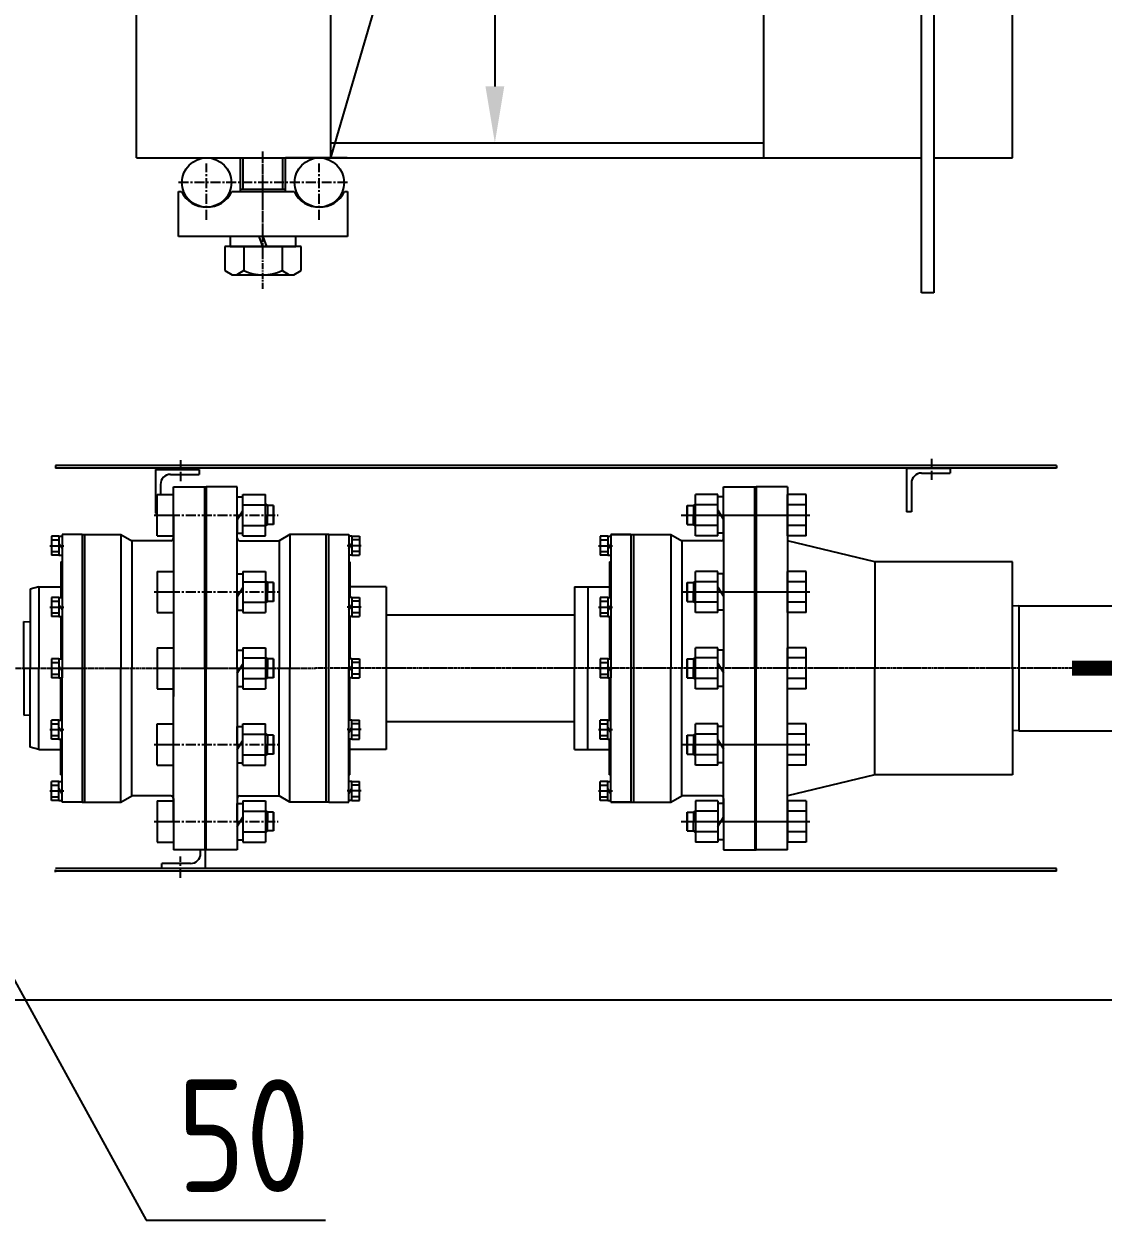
# Model space of a CAD drawing. Header units: millimetres. Extents: x -25976 to -4798, y -663 to 15440.
# Drawn here: x -16940 to -16078, y 10875 to 11831 of the extents above; entities that cross this region are included whole.
import ezdxf
from ezdxf.enums import TextEntityAlignment as Align

# ---------------------------------------------------------------- set-up
doc = ezdxf.new("R2010")
doc.units = ezdxf.units.MM
doc.header["$LTSCALE"] = 0.25
doc.linetypes.add('CENTER', pattern=[50.8, 31.75, -6.35, 6.35, -6.35])
for name, color, linetype in [('Bord', 1, 'Continuous'), ('Cen', 5, 'CENTER'), ('Cont', 6, 'Continuous'), ('Dim', 7, 'Continuous'), ('Red', 1, 'Continuous'), ('Text', 3, 'Continuous'), ('Textb', 6, 'Continuous')]:
    doc.layers.add(name, color=color, linetype=linetype)
doc.styles.add('Style1', font='romans.shx', dxfattribs={"width": 0.8})
doc.dimstyles.new('LIN15', dxfattribs={"dimscale": 15, "dimtxt": 3, "dimasz": 3, "dimexe": 1.5, "dimexo": 0, "dimgap": 1.5, "dimtad": 1, "dimdec": 0, "dimzin": 13, "dimdsep": 46, "dimtxsty": 'Style1', "dimcen": 0, "dimclrt": 3, "dimadec": 0, "dimazin": 0, "dimtfac": 1, "dimtdec": 0, "dimtmove": 0, "dimatfit": 3, "dimfxl": 1, "dimtolj": 1, "dimtzin": 13, "dimarcsym": 0})
doc.dimstyles.new('Poz15', dxfattribs={"dimscale": 15, "dimtxt": 6, "dimasz": 2.5, "dimexe": 1.25, "dimexo": 0, "dimgap": 1.5, "dimtad": 2, "dimtoh": 1, "dimtxsty": 'Style1', "dimblk": 'DOTSMALL', "dimcen": 2.5, "dimclrt": 6, "dimadec": 0, "dimazin": 0, "dimtfac": 1, "dimtmove": 0, "dimatfit": 3, "dimldrblk": 'DOTSMALL', "dimfxl": 1, "dimarcsym": 0})

# ---------------------------------------------------------------- blocks, each defined once
blk = doc.blocks.new('RAZREZ05')
at = {"layer": 'Text'}
blk.add_lwpolyline([(0, 0, 0, 1.76, 0), (0, -5, 1.76, 1.76, 0)], format="xyseb", dxfattribs=at)
at = {"layer": 'Text', "const_width": 0.8}
blk.add_lwpolyline([(-1.997, 0), (6.003, 0)], dxfattribs=at)
at = {"layer": 'Text'}
blk.add_lwpolyline([(0, -12), (0, -5)], dxfattribs=at)
at = {"layer": 'Textb', "style": 'Style1', "width": 0.8}
blk.add_attdef('А', text='', height=6, dxfattribs=at).set_placement((-1.7, -11.499, 39), align=Align.RIGHT)
blk = doc.blocks.new('_DotSmall')
at = {"color": 0, "linetype": 'ByBlock', "const_width": 0.5}
blk.add_lwpolyline([(-0.0625, 0, 1), (0.0625, 0, 1)], format="xyb", close=True, dxfattribs=at)
blk = doc.blocks.new('*D223')
at = {"layer": 'Dim', "color": 0, "lineweight": -2, "transparency": 16777216}
for p, q in [((-16695.27, 12896.26), (-16541.49, 12896.26)), ((-16563.99, 12851.26), (-16563.99, 11781.27)), ((-16695.28, 11736.27), (-16541.49, 11736.27))]:
    blk.add_line(p, q, dxfattribs=at)
at = {"layer": 'Dim', "color": 0, "transparency": 16777216}
for points in [[(-16571.49, 12851.26), (-16556.49, 12851.26), (-16563.99, 12896.26)], [(-16571.49, 11781.27), (-16556.49, 11781.27), (-16563.99, 11736.27)]]:
    blk.add_solid(points, dxfattribs=at)
at = {"layer": 'Dim', "color": 3, "transparency": 16777216, "insert": (-16608.99, 12316.27), "char_height": 45, "attachment_point": 5, "rotation": 90, "style": 'Style1'}
blk.add_mtext('\\A1;%%C1160h8', dxfattribs=at)

msp = doc.modelspace()

# ---------------------------------------------------------------- linework, layer by layer
at = {"color": 1, "ltscale": 0.62}
for p, q in [((-16765.10647, 11699.26609), (-16765.10647, 11724.26685)), ((-16733.43647, 11699.26609), (-16733.43647, 11724.26678))]:
    msp.add_line(p, q, dxfattribs=at)
at = {"color": 5, "linetype": 'CENTER', "ltscale": 0.62}
msp.add_line((-16749.27147, 11619.51609), (-16749.27147, 11724.26681), dxfattribs=at)
at = {"layer": 'Bord'}
for p, q in [((-16349.27147, 12908.26264), (-16695.2812, 11724.2675)), ((-16695.28112, 11736.2675), (-16349.3141, 11736.26855)), ((-16745.77187, 11446.26959), (-16747.27187, 11446.26959)), ((-16405.27152, 11446.26959), (-16403.77152, 11446.26959)), ((-16745.77187, 11431.26959), (-16747.27187, 11431.26959)), ((-16405.27152, 11431.26959), (-16403.77152, 11431.26959)), ((-16745.77187, 11384.76959), (-16747.27187, 11384.76959)), ((-16405.27152, 11384.76959), (-16403.77152, 11384.76959)), ((-16745.77187, 11369.76959), (-16747.27187, 11369.76959)), ((-16405.27152, 11369.76959), (-16403.77152, 11369.76959)), ((-16745.77187, 11323.76959), (-16747.27187, 11323.76959)), ((-16405.27152, 11323.76959), (-16403.77152, 11323.76959)), ((-16745.77187, 11308.76959), (-16747.27187, 11308.76959)), ((-16405.27152, 11308.76959), (-16403.77152, 11308.76959)), ((-16745.77187, 11262.76959), (-16747.27187, 11262.76959)), ((-16405.27152, 11262.76959), (-16403.77152, 11262.76959)), ((-16745.77187, 11247.76959), (-16747.27187, 11247.76959)), ((-16405.27152, 11247.76959), (-16403.77152, 11247.76959)), ((-16745.77187, 11201.26959), (-16747.27187, 11201.26959)), ((-16405.27152, 11201.26959), (-16403.77152, 11201.26959)), ((-16745.77187, 11186.26959), (-16747.27187, 11186.26959)), ((-16405.27152, 11186.26959), (-16403.77152, 11186.26959))]:
    msp.add_line(p, q, dxfattribs=at)
for centre in [(-16794.27147, 11704.51609), (-16704.27147, 11704.51609)]:
    msp.add_circle(centre, 19.75, dxfattribs=at)
at = {"layer": 'Cen'}
for p, q in [((-16749.27147, 11647.87747), (-16749.27147, 11729.27621)), ((-16794.27147, 11674.72668), (-16794.27147, 11719.69064)), ((-16704.27147, 11674.72668), (-16704.27147, 11719.69064)), ((-16681.71389, 11704.51609), (-16817.59828, 11704.51609)), ((-16815.15037, 11482.7501), (-16815.15037, 11465.79685)), ((-16215.15016, 11483.7501), (-16215.15016, 11466.79685)), ((-16836.29694, 11438.76959), (-16737.25559, 11438.76959)), ((-16919.59987, 11414.26959), (-16907.58435, 11414.26959)), ((-16670.94387, 11414.26959), (-16682.9594, 11414.26959)), ((-16481.09952, 11414.26959), (-16469.084, 11414.26959)), ((-16836.29694, 11377.26959), (-16737.25559, 11377.26959)), ((-16919.59987, 11365.26959), (-16907.58435, 11365.26959)), ((-16670.94387, 11365.26959), (-16682.9594, 11365.26959)), ((-16481.09952, 11365.26959), (-16469.084, 11365.26959)), ((-16919.59987, 11316.26959), (-16907.58435, 11316.26959)), ((-16836.29694, 11316.26959), (-16737.25559, 11316.26959)), ((-16670.94387, 11316.26959), (-16682.9594, 11316.26959)), ((-16481.09952, 11316.26959), (-16469.084, 11316.26959)), ((-16919.59987, 11267.26959), (-16907.58435, 11267.26959)), ((-16670.94387, 11267.26959), (-16682.9594, 11267.26959)), ((-16481.09952, 11267.26959), (-16469.084, 11267.26959)), ((-16836.29694, 11255.26959), (-16737.25559, 11255.26959)), ((-16919.59987, 11218.26959), (-16907.58435, 11218.26959)), ((-16670.94387, 11218.26959), (-16682.9594, 11218.26959)), ((-16481.09952, 11218.26959), (-16469.084, 11218.26959)), ((-16836.29694, 11193.76959), (-16737.25559, 11193.76959)), ((-16815.15037, 11148.78909), (-16815.15037, 11165.74234))]:
    msp.add_line(p, q, dxfattribs=at)
at = {"layer": 'Cen', "linetype": 'Continuous'}
for p, q in [((-16415.1818, 11438.76959), (-16312.43329, 11438.76959)), ((-16415.1818, 11377.26959), (-16312.43329, 11377.26959)), ((-16415.1818, 11255.26959), (-16312.43329, 11255.26959)), ((-16415.1818, 11193.76959), (-16312.43329, 11193.76959))]:
    msp.add_line(p, q, dxfattribs=at)
at = {"layer": 'Cen', "ltscale": 0.2}
for p in [(-17259.26676, 11316.26959), (-11697.27629, 11316.26959)]:
    msp.add_line(p, (-16707.17236, 11316.26959), dxfattribs=at)
at = {"layer": 'Cont'}
for p, q in [((-16695.2712, 12908.26238), (-16695.2812, 11724.2675)), ((-16349.27147, 12908.27079), (-16349.31446, 11724.2704)), ((-16850.2712, 11724.26703), (-16850.2762, 12316.26794)), ((-16223.21419, 11616.26591), (-16223.21063, 12316.26794)), ((-16213.21419, 12316.26794), (-16213.21419, 11616.26591)), ((-16150.27147, 11724.26997), (-16150.29296, 12316.26794)), ((-16850.2712, 11724.26703), (-16223.21364, 11724.26568)), ((-16767.27147, 11697.26609), (-16767.27147, 11724.26685)), ((-16731.27147, 11697.26609), (-16731.27147, 11724.26677)), ((-16681.90477, 11724.26564), (-16731.27147, 11724.26605)), ((-16213.21419, 11724.26565), (-16150.27147, 11724.26552)), ((-16816.77147, 11697.26609), (-16814.42711, 11697.26609)), ((-16816.77147, 11661.26609), (-16816.77147, 11697.26609)), ((-16774.11582, 11697.26609), (-16724.42711, 11697.26609)), ((-16767.27147, 11699.26609), (-16731.27147, 11699.26609)), ((-16684.11582, 11697.26609), (-16681.77147, 11697.26609)), ((-16681.77147, 11697.26609), (-16681.77147, 11661.26609)), ((-16681.77147, 11661.26609), (-16816.77147, 11661.26609)), ((-16779.67147, 11653.26609), (-16779.67147, 11634.11886)), ((-16718.87147, 11653.26609), (-16779.67147, 11653.26609)), ((-16775.52147, 11661.26609), (-16775.52147, 11653.26609)), ((-16723.02147, 11661.26609), (-16775.52147, 11661.26609)), ((-16775.52147, 11653.26609), (-16723.02147, 11653.26609)), ((-16764.47147, 11653.26609), (-16764.47147, 11634.11886)), ((-16749.27147, 11653.26609), (-16752.18323, 11661.26609)), ((-16749.27147, 11661.26609), (-16746.3597, 11653.26609)), ((-16734.07147, 11653.26609), (-16734.07147, 11634.11886)), ((-16723.02147, 11653.26609), (-16723.02147, 11661.26609)), ((-16718.87147, 11634.11886), (-16718.87147, 11653.26609)), ((-16779.67147, 11634.11886), (-16773.86429, 11630.76609)), ((-16764.47147, 11634.11886), (-16770.27864, 11630.76609)), ((-16734.07147, 11634.11886), (-16728.26429, 11630.76609)), ((-16724.67864, 11630.76609), (-16718.87147, 11634.11886)), ((-16773.86429, 11630.76609), (-16724.67864, 11630.76609)), ((-16213.21419, 11616.26591), (-16223.21419, 11616.26591)), ((-16915.15016, 11478.26959), (-16915.15016, 11476.26959)), ((-16115.15016, 11478.26959), (-16915.15016, 11478.26959)), ((-16115.15016, 11476.26959), (-16915.15016, 11476.26959)), ((-16835.15037, 11475.26959), (-16835.15037, 11440.26959)), ((-16835.15037, 11475.26959), (-16800.15037, 11475.26959)), ((-16800.15037, 11475.26959), (-16800.15037, 11471.26959)), ((-16235.15016, 11476.26959), (-16235.15016, 11441.26959)), ((-16235.15016, 11476.26959), (-16200.15016, 11476.26959)), ((-16223.15016, 11472.26959), (-16200.15016, 11472.26959)), ((-16200.15016, 11476.26959), (-16200.15016, 11472.26959)), ((-16115.15016, 11478.26959), (-16115.15016, 11476.26959)), ((-16831.15037, 11463.26959), (-16831.15037, 11455.26959)), ((-16823.15037, 11471.26959), (-16800.15037, 11471.26959)), ((-16231.15016, 11464.26959), (-16231.15016, 11441.26959)), ((-16833.77187, 11455.26959), (-16820.77187, 11455.26959)), ((-16833.77187, 11422.26959), (-16833.77187, 11455.26959)), ((-16820.77187, 11461.26959), (-16795.77187, 11461.26959)), ((-16820.77187, 11420.26959), (-16820.77187, 11461.26959)), ((-16820.77187, 11422.26959), (-16820.77187, 11455.26959)), ((-16820.77187, 11438.76959), (-16820.77187, 11453.26959)), ((-16795.77187, 11316.26959), (-16795.77187, 11461.26959)), ((-16769.77187, 11461.26959), (-16794.77187, 11461.26959)), ((-16769.77187, 11316.26959), (-16769.77187, 11461.26959)), ((-16769.77187, 11438.76959), (-16769.77187, 11453.26959)), ((-16769.77187, 11453.26959), (-16765.27187, 11453.26959)), ((-16765.27187, 11455.26959), (-16747.27187, 11455.26959)), ((-16765.27187, 11422.26959), (-16765.27187, 11455.26959)), ((-16747.27187, 11422.26959), (-16747.27187, 11455.26959)), ((-16385.77152, 11455.26959), (-16403.77152, 11455.26959)), ((-16403.77152, 11422.26959), (-16403.77152, 11455.26959)), ((-16385.77152, 11422.26959), (-16385.77152, 11455.26959)), ((-16381.27152, 11453.26959), (-16385.77152, 11453.26959)), ((-16381.27152, 11420.26959), (-16381.27152, 11461.26959)), ((-16381.27152, 11461.26959), (-16356.27152, 11461.26959)), ((-16381.27152, 11438.76959), (-16381.27152, 11453.26959)), ((-16356.27152, 11316.26959), (-16356.27152, 11461.26959)), ((-16330.27152, 11461.26959), (-16355.27152, 11461.26959)), ((-16330.27152, 11461.26959), (-16330.27152, 11316.26959)), ((-16330.27152, 11422.26959), (-16330.27152, 11455.26959)), ((-16315.27152, 11455.26959), (-16330.27152, 11455.26959)), ((-16315.27152, 11422.26959), (-16315.27152, 11455.26959)), ((-16765.27187, 11447.01959), (-16747.27187, 11447.01959)), ((-16747.27187, 11447.76959), (-16745.77187, 11446.26959)), ((-16745.77187, 11446.26959), (-16745.77187, 11438.76959)), ((-16740.77187, 11446.26959), (-16745.77187, 11446.26959)), ((-16740.77187, 11438.76959), (-16740.77187, 11446.26959)), ((-16740.77187, 11446.26959), (-16740.77187, 11438.76959)), ((-16410.27152, 11446.26959), (-16405.27152, 11446.26959)), ((-16410.27152, 11446.26959), (-16410.27152, 11438.76959)), ((-16410.27152, 11438.76959), (-16410.27152, 11446.26959)), ((-16403.77152, 11447.76959), (-16405.27152, 11446.26959)), ((-16405.27152, 11446.26959), (-16405.27152, 11438.76959)), ((-16385.77152, 11447.01959), (-16403.77152, 11447.01959)), ((-16315.27152, 11447.01959), (-16330.27152, 11447.01959)), ((-16835.15037, 11440.26959), (-16833.77187, 11440.26959)), ((-16833.77187, 11438.76959), (-16820.77187, 11438.76959)), ((-16820.77187, 11438.76959), (-16820.77187, 11316.26959)), ((-16769.77187, 11434.97627), (-16765.27187, 11442.21335)), ((-16769.77187, 11438.76959), (-16769.77187, 11424.26959)), ((-16745.77187, 11431.26959), (-16745.77187, 11438.76959)), ((-16740.77187, 11438.76959), (-16740.77187, 11431.26959)), ((-16740.77187, 11431.26959), (-16740.77187, 11438.76959)), ((-16410.27152, 11431.26959), (-16410.27152, 11438.76959)), ((-16410.27152, 11438.76959), (-16410.27152, 11431.26959)), ((-16405.27152, 11431.26959), (-16405.27152, 11438.76959)), ((-16385.77152, 11442.56292), (-16381.27152, 11435.32584)), ((-16381.27152, 11438.76959), (-16381.27152, 11316.26959)), ((-16231.15016, 11441.26959), (-16235.15016, 11441.26959)), ((-16769.77187, 11424.26959), (-16765.27187, 11424.26959)), ((-16765.27187, 11430.51959), (-16747.27187, 11430.51959)), ((-16747.27187, 11429.76959), (-16745.77187, 11431.26959)), ((-16740.77187, 11431.26959), (-16745.77187, 11431.26959)), ((-16410.27152, 11431.26959), (-16405.27152, 11431.26959)), ((-16403.77152, 11429.76959), (-16405.27152, 11431.26959)), ((-16385.77152, 11430.51959), (-16403.77152, 11430.51959)), ((-16381.27152, 11424.26959), (-16385.77152, 11424.26959)), ((-16315.27152, 11430.51959), (-16330.27152, 11430.51959)), ((-16912.27187, 11421.91959), (-16918.27187, 11421.91959)), ((-16918.27187, 11421.91959), (-16918.27187, 11406.61959)), ((-16918.27187, 11418.94459), (-16912.27187, 11418.94459)), ((-16912.27187, 11421.91959), (-16912.27187, 11406.61959)), ((-16912.27187, 11421.91959), (-16912.27187, 11406.61959)), ((-16912.27187, 11421.86959), (-16909.77187, 11421.86959)), ((-16912.27187, 11421.86959), (-16912.27187, 11406.66959)), ((-16909.77187, 11412.00184), (-16912.27187, 11416.09135)), ((-16909.77187, 11423.26959), (-16909.77187, 11401.26959)), ((-16893.77187, 11423.26959), (-16909.77187, 11423.26959)), ((-16909.77187, 11423.26959), (-16909.77187, 11316.26959)), ((-16909.77187, 11421.86959), (-16909.77187, 11406.66959)), ((-16893.77187, 11423.26959), (-16893.77187, 11209.26959)), ((-16892.77187, 11423.26959), (-16862.77187, 11423.26959)), ((-16891.77187, 11423.26959), (-16891.77187, 11209.26959)), ((-16862.77187, 11423.26959), (-16854.11162, 11418.26959)), ((-16862.77187, 11423.26959), (-16862.77187, 11316.26959)), ((-16822.77187, 11418.26959), (-16854.11162, 11418.26959)), ((-16854.11162, 11418.26959), (-16854.11162, 11316.26959)), ((-16833.77187, 11422.26959), (-16820.77187, 11422.26959)), ((-16767.77187, 11418.26959), (-16736.43213, 11418.26959)), ((-16765.27187, 11422.26959), (-16747.27187, 11422.26959)), ((-16727.77187, 11423.26959), (-16736.43213, 11418.26959)), ((-16736.43213, 11418.26959), (-16736.43213, 11316.26959)), ((-16697.77187, 11423.26959), (-16727.77187, 11423.26959)), ((-16727.77187, 11423.26959), (-16727.77187, 11316.26959)), ((-16698.77187, 11209.26959), (-16698.77187, 11423.26959)), ((-16696.77187, 11209.26959), (-16696.77187, 11423.26959)), ((-16696.77187, 11423.26959), (-16680.77187, 11423.26959)), ((-16696.77187, 11423.26959), (-16680.77187, 11423.26959)), ((-16680.77187, 11423.26959), (-16680.77187, 11316.26959)), ((-16680.77187, 11423.26959), (-16680.77187, 11401.26959)), ((-16678.27187, 11421.86959), (-16680.77187, 11421.86959)), ((-16680.77187, 11421.86959), (-16680.77187, 11406.66959)), ((-16680.77187, 11412.00184), (-16678.27187, 11416.09135)), ((-16678.27187, 11421.91959), (-16678.27187, 11406.61959)), ((-16678.27187, 11421.91959), (-16672.27187, 11421.91959)), ((-16678.27187, 11421.91959), (-16678.27187, 11406.61959)), ((-16678.27187, 11421.86959), (-16678.27187, 11406.66959)), ((-16672.27187, 11418.94459), (-16678.27187, 11418.94459)), ((-16672.27187, 11421.91959), (-16672.27187, 11406.61959)), ((-16479.77152, 11421.91959), (-16479.77152, 11406.61959)), ((-16473.77152, 11421.91959), (-16479.77152, 11421.91959)), ((-16479.77152, 11418.94459), (-16473.77152, 11418.94459)), ((-16473.77152, 11421.91959), (-16473.77152, 11406.61959)), ((-16473.77152, 11421.91959), (-16473.77152, 11406.61959)), ((-16473.77152, 11421.86959), (-16473.77152, 11406.66959)), ((-16473.77152, 11421.86959), (-16471.27152, 11421.86959)), ((-16471.27152, 11412.00184), (-16473.77152, 11416.09135)), ((-16471.27152, 11423.26959), (-16471.27152, 11316.26959)), ((-16455.27152, 11423.26959), (-16471.27152, 11423.26959)), ((-16471.27152, 11423.26959), (-16471.27152, 11401.26959)), ((-16471.27152, 11423.26959), (-16423.27152, 11423.26959)), ((-16471.27152, 11423.26959), (-16471.27152, 11316.26959)), ((-16471.27152, 11421.86959), (-16471.27152, 11406.66959)), ((-16455.27152, 11423.26959), (-16455.27152, 11209.26959)), ((-16453.27152, 11423.26959), (-16453.27152, 11209.26959)), ((-16423.27152, 11423.26959), (-16414.61127, 11418.26959)), ((-16423.27152, 11423.26959), (-16423.27152, 11316.26959)), ((-16383.27152, 11418.26959), (-16414.61127, 11418.26959)), ((-16414.61127, 11418.26959), (-16414.61127, 11316.26959)), ((-16385.77152, 11422.26959), (-16403.77152, 11422.26959)), ((-16315.27152, 11422.26959), (-16330.27152, 11422.26959)), ((-16260.27152, 11401.26959), (-16330.27152, 11418.26959)), ((-16918.27187, 11409.59459), (-16912.27187, 11409.59459)), ((-16912.27187, 11406.61959), (-16918.27187, 11406.61959)), ((-16912.27187, 11406.66959), (-16909.77187, 11406.66959)), ((-16678.27187, 11406.66959), (-16680.77187, 11406.66959)), ((-16672.27187, 11409.59459), (-16678.27187, 11409.59459)), ((-16678.27187, 11406.61959), (-16672.27187, 11406.61959)), ((-16479.77152, 11409.59459), (-16473.77152, 11409.59459)), ((-16473.77152, 11406.61959), (-16479.77152, 11406.61959)), ((-16473.77152, 11406.66959), (-16471.27152, 11406.66959)), ((-16910.77187, 11401.26959), (-16910.77187, 11372.86959)), ((-16910.77187, 11401.26959), (-16909.77187, 11401.26959)), ((-16910.77187, 11401.26959), (-16909.77187, 11401.26959)), ((-16820.77187, 11395.76959), (-16820.77187, 11354.76959)), ((-16679.77187, 11401.26959), (-16680.77187, 11401.26959)), ((-16679.77187, 11401.26959), (-16680.77187, 11401.26959)), ((-16679.77187, 11401.26959), (-16679.77187, 11372.86959)), ((-16472.27152, 11401.26959), (-16471.27152, 11401.26959)), ((-16472.27152, 11401.26959), (-16471.27152, 11401.26959)), ((-16472.27152, 11401.26959), (-16472.27152, 11372.86959)), ((-16150.27152, 11401.26959), (-16260.27152, 11401.26959)), ((-16260.27152, 11401.26959), (-16260.27152, 11316.26959)), ((-16150.27152, 11316.26959), (-16150.27152, 11401.26959)), ((-16833.77187, 11393.76959), (-16833.77187, 11360.76959)), ((-16833.77187, 11393.76959), (-16820.77187, 11393.76959)), ((-16820.77187, 11393.76959), (-16820.77187, 11360.76959)), ((-16769.77187, 11391.76959), (-16765.27187, 11391.76959)), ((-16769.77187, 11377.26959), (-16769.77187, 11391.76959)), ((-16765.27187, 11393.76959), (-16765.27187, 11360.76959)), ((-16765.27187, 11393.76959), (-16747.27187, 11393.76959)), ((-16747.27187, 11393.76959), (-16747.27187, 11360.76959)), ((-16747.27187, 11386.26959), (-16745.77187, 11384.76959)), ((-16403.77152, 11386.26959), (-16405.27152, 11384.76959)), ((-16403.77152, 11360.76959), (-16403.77152, 11393.76959)), ((-16385.77152, 11393.76959), (-16403.77152, 11393.76959)), ((-16385.77152, 11360.76959), (-16385.77152, 11393.76959)), ((-16381.27152, 11391.76959), (-16385.77152, 11391.76959)), ((-16381.27152, 11377.26959), (-16381.27152, 11391.76959)), ((-16315.27152, 11393.76959), (-16330.27152, 11393.76959)), ((-16330.27152, 11360.76959), (-16330.27152, 11393.76959)), ((-16315.27152, 11360.76959), (-16315.27152, 11393.76959)), ((-16928.27187, 11381.26959), (-16935.27187, 11379.39395)), ((-16935.27187, 11379.39395), (-16935.27187, 11316.26959)), ((-16928.27187, 11381.26959), (-16928.27187, 11316.26959)), ((-16928.27187, 11381.26959), (-16910.77187, 11381.26959)), ((-16833.77187, 11377.26959), (-16820.77187, 11377.26959)), ((-16820.77187, 11377.26959), (-16820.77187, 11362.76959)), ((-16769.77187, 11373.47627), (-16765.27187, 11380.71335)), ((-16769.77187, 11377.26959), (-16769.77187, 11362.76959)), ((-16765.27187, 11385.51959), (-16747.27187, 11385.51959)), ((-16740.77187, 11384.76959), (-16745.77187, 11384.76959)), ((-16745.77187, 11384.76959), (-16745.77187, 11377.26959)), ((-16745.77187, 11369.76959), (-16745.77187, 11377.26959)), ((-16740.77187, 11384.76959), (-16740.77187, 11377.26959)), ((-16740.77187, 11377.26959), (-16740.77187, 11384.76959)), ((-16740.77187, 11369.76959), (-16740.77187, 11377.26959)), ((-16740.77187, 11377.26959), (-16740.77187, 11369.76959)), ((-16650.77187, 11381.26959), (-16679.77187, 11381.26959)), ((-16650.77187, 11381.26959), (-16650.77187, 11251.26959)), ((-16500.27152, 11381.26959), (-16472.27152, 11381.26959)), ((-16500.27152, 11381.26959), (-16500.27152, 11316.26959)), ((-16489.77152, 11381.26959), (-16472.27152, 11381.26959)), ((-16489.77152, 11381.26959), (-16489.77152, 11316.26959)), ((-16410.27152, 11377.26959), (-16410.27152, 11384.76959)), ((-16410.27152, 11384.76959), (-16410.27152, 11377.26959)), ((-16410.27152, 11384.76959), (-16405.27152, 11384.76959)), ((-16410.27152, 11377.26959), (-16410.27152, 11369.76959)), ((-16410.27152, 11369.76959), (-16410.27152, 11377.26959)), ((-16405.27152, 11384.76959), (-16405.27152, 11377.26959)), ((-16405.27152, 11369.76959), (-16405.27152, 11377.26959)), ((-16385.77152, 11385.51959), (-16403.77152, 11385.51959)), ((-16385.77152, 11381.06292), (-16381.27152, 11373.82584)), ((-16315.27152, 11385.51959), (-16330.27152, 11385.51959)), ((-16918.27187, 11372.91959), (-16918.27187, 11357.61959)), ((-16912.27187, 11372.91959), (-16918.27187, 11372.91959)), ((-16918.27187, 11369.94459), (-16912.27187, 11369.94459)), ((-16912.27187, 11372.91959), (-16912.27187, 11357.61959)), ((-16912.27187, 11372.91959), (-16912.27187, 11357.61959)), ((-16912.27187, 11372.86959), (-16912.27187, 11357.66959)), ((-16912.27187, 11372.86959), (-16909.77187, 11372.86959)), ((-16909.77187, 11363.00184), (-16912.27187, 11367.09135)), ((-16909.77187, 11374.26959), (-16909.77187, 11352.26959)), ((-16909.77187, 11372.86959), (-16909.77187, 11357.66959)), ((-16765.27187, 11369.01959), (-16747.27187, 11369.01959)), ((-16747.27187, 11368.26959), (-16745.77187, 11369.76959)), ((-16740.77187, 11369.76959), (-16745.77187, 11369.76959)), ((-16680.77187, 11374.26959), (-16680.77187, 11352.26959)), ((-16680.77187, 11372.86959), (-16680.77187, 11357.66959)), ((-16678.27187, 11372.86959), (-16680.77187, 11372.86959)), ((-16680.77187, 11363.00184), (-16678.27187, 11367.09135)), ((-16678.27187, 11372.91959), (-16678.27187, 11357.61959)), ((-16678.27187, 11372.91959), (-16672.27187, 11372.91959)), ((-16678.27187, 11372.91959), (-16678.27187, 11357.61959)), ((-16678.27187, 11372.86959), (-16678.27187, 11357.66959)), ((-16672.27187, 11369.94459), (-16678.27187, 11369.94459)), ((-16672.27187, 11372.91959), (-16672.27187, 11357.61959)), ((-16473.77152, 11372.91959), (-16479.77152, 11372.91959)), ((-16479.77152, 11372.91959), (-16479.77152, 11357.61959)), ((-16479.77152, 11369.94459), (-16473.77152, 11369.94459)), ((-16473.77152, 11372.91959), (-16473.77152, 11357.61959)), ((-16473.77152, 11372.91959), (-16473.77152, 11357.61959)), ((-16473.77152, 11372.86959), (-16471.27152, 11372.86959)), ((-16473.77152, 11372.86959), (-16473.77152, 11357.66959)), ((-16471.27152, 11363.00184), (-16473.77152, 11367.09135)), ((-16471.27152, 11374.26959), (-16471.27152, 11352.26959)), ((-16471.27152, 11372.86959), (-16471.27152, 11357.66959)), ((-16410.27152, 11369.76959), (-16405.27152, 11369.76959)), ((-16403.77152, 11368.26959), (-16405.27152, 11369.76959)), ((-16385.77152, 11369.01959), (-16403.77152, 11369.01959)), ((-16315.27152, 11369.01959), (-16330.27152, 11369.01959)), ((-16918.27187, 11360.59459), (-16912.27187, 11360.59459)), ((-16912.27187, 11357.61959), (-16918.27187, 11357.61959)), ((-16912.27187, 11357.66959), (-16909.77187, 11357.66959)), ((-16910.77187, 11357.66959), (-16910.77187, 11323.86959)), ((-16833.77187, 11360.76959), (-16820.77187, 11360.76959)), ((-16769.77187, 11362.76959), (-16765.27187, 11362.76959)), ((-16765.27187, 11360.76959), (-16747.27187, 11360.76959)), ((-16678.27187, 11357.66959), (-16680.77187, 11357.66959)), ((-16679.77187, 11357.66959), (-16679.77187, 11323.86959)), ((-16672.27187, 11360.59459), (-16678.27187, 11360.59459)), ((-16678.27187, 11357.61959), (-16672.27187, 11357.61959)), ((-16650.77187, 11358.76959), (-16650.77187, 11273.76959)), ((-16500.27152, 11358.76959), (-16650.77187, 11358.76959)), ((-16479.77152, 11360.59459), (-16473.77152, 11360.59459)), ((-16473.77152, 11357.61959), (-16479.77152, 11357.61959)), ((-16473.77152, 11357.66959), (-16471.27152, 11357.66959)), ((-16472.27152, 11357.66959), (-16472.27152, 11323.86959)), ((-16385.77152, 11360.76959), (-16403.77152, 11360.76959)), ((-16381.27152, 11362.76959), (-16385.77152, 11362.76959)), ((-16315.27152, 11360.76959), (-16330.27152, 11360.76959)), ((-16145.27152, 11366.26959), (-16150.27152, 11366.01959)), ((-16145.27152, 11366.27087), (-16045.27152, 11366.27087)), ((-16145.27152, 11366.27087), (-16145.27152, 11266.26832)), ((-16145.27152, 11366.27087), (-16145.27152, 11266.26832)), ((-16940.27187, 11353.76959), (-16935.27187, 11353.51959)), ((-16940.27187, 11316.26959), (-16940.27187, 11353.76959)), ((-16910.77187, 11352.26959), (-16909.77187, 11352.26959)), ((-16910.77187, 11352.26959), (-16909.77187, 11352.26959)), ((-16679.77187, 11352.26959), (-16680.77187, 11352.26959)), ((-16679.77187, 11352.26959), (-16680.77187, 11352.26959)), ((-16472.27152, 11352.26959), (-16471.27152, 11352.26959)), ((-16472.27152, 11352.26959), (-16471.27152, 11352.26959)), ((-16833.77187, 11332.76959), (-16820.77187, 11332.76959)), ((-16833.77187, 11332.76959), (-16833.77187, 11299.76959)), ((-16820.77187, 11334.76959), (-16820.77187, 11293.76959)), ((-16820.77187, 11332.76959), (-16820.77187, 11299.76959)), ((-16769.77187, 11316.26959), (-16769.77187, 11330.76959)), ((-16769.77187, 11330.76959), (-16765.27187, 11330.76959)), ((-16765.27187, 11332.76959), (-16747.27187, 11332.76959)), ((-16765.27187, 11332.76959), (-16765.27187, 11299.76959)), ((-16747.27187, 11332.76959), (-16747.27187, 11299.76959)), ((-16385.77152, 11332.76959), (-16403.77152, 11332.76959)), ((-16403.77152, 11299.76959), (-16403.77152, 11332.76959)), ((-16385.77152, 11299.76959), (-16385.77152, 11332.76959)), ((-16381.27152, 11330.76959), (-16385.77152, 11330.76959)), ((-16381.27152, 11316.26959), (-16381.27152, 11330.76959)), ((-16330.27152, 11299.76959), (-16330.27152, 11332.76959)), ((-16315.27152, 11332.76959), (-16330.27152, 11332.76959)), ((-16315.27152, 11299.76959), (-16315.27152, 11332.76959)), ((-16918.27187, 11323.91959), (-16918.27187, 11308.61959)), ((-16912.27187, 11323.91959), (-16918.27187, 11323.91959)), ((-16918.27187, 11320.94459), (-16912.27187, 11320.94459)), ((-16912.27187, 11323.91959), (-16912.27187, 11308.61959)), ((-16912.27187, 11323.91959), (-16912.27187, 11308.61959)), ((-16912.27187, 11323.86959), (-16912.27187, 11308.66959)), ((-16912.27187, 11323.86959), (-16909.77187, 11323.86959)), ((-16909.77187, 11323.86959), (-16909.77187, 11308.66959)), ((-16769.77187, 11312.47627), (-16765.27187, 11319.71335)), ((-16765.27187, 11324.51959), (-16747.27187, 11324.51959)), ((-16747.27187, 11325.26959), (-16745.77187, 11323.76959)), ((-16745.77187, 11323.76959), (-16745.77187, 11316.26959)), ((-16740.77187, 11323.76959), (-16745.77187, 11323.76959)), ((-16740.77187, 11316.26959), (-16740.77187, 11323.76959)), ((-16740.77187, 11323.76959), (-16740.77187, 11316.26959)), ((-16680.77187, 11323.86959), (-16680.77187, 11308.66959)), ((-16678.27187, 11323.86959), (-16680.77187, 11323.86959)), ((-16678.27187, 11323.91959), (-16678.27187, 11308.61959)), ((-16678.27187, 11323.91959), (-16672.27187, 11323.91959)), ((-16678.27187, 11323.91959), (-16678.27187, 11308.61959)), ((-16678.27187, 11323.86959), (-16678.27187, 11308.66959)), ((-16672.27187, 11320.94459), (-16678.27187, 11320.94459)), ((-16672.27187, 11323.91959), (-16672.27187, 11308.61959)), ((-16473.77152, 11323.91959), (-16479.77152, 11323.91959)), ((-16479.77152, 11323.91959), (-16479.77152, 11308.61959)), ((-16479.77152, 11320.94459), (-16473.77152, 11320.94459)), ((-16473.77152, 11323.91959), (-16473.77152, 11308.61959)), ((-16473.77152, 11323.91959), (-16473.77152, 11308.61959)), ((-16473.77152, 11323.86959), (-16471.27152, 11323.86959)), ((-16473.77152, 11323.86959), (-16473.77152, 11308.66959)), ((-16471.27152, 11323.86959), (-16471.27152, 11308.66959)), ((-16410.27152, 11323.76959), (-16405.27152, 11323.76959)), ((-16410.27152, 11323.76959), (-16410.27152, 11316.26959)), ((-16410.27152, 11316.26959), (-16410.27152, 11323.76959)), ((-16403.77152, 11325.26959), (-16405.27152, 11323.76959)), ((-16405.27152, 11323.76959), (-16405.27152, 11316.26959)), ((-16385.77152, 11324.51959), (-16403.77152, 11324.51959)), ((-16385.77152, 11320.06292), (-16381.27152, 11312.82584)), ((-16315.27152, 11324.51959), (-16330.27152, 11324.51959)), ((-16940.27187, 11316.26959), (-16940.27187, 11278.76959)), ((-16935.27187, 11253.14524), (-16935.27187, 11316.26959)), ((-16928.27187, 11251.26959), (-16928.27187, 11316.26959)), ((-16918.27187, 11311.59459), (-16912.27187, 11311.59459)), ((-16909.77187, 11314.00184), (-16912.27187, 11318.09135)), ((-16909.77187, 11209.26959), (-16909.77187, 11316.26959)), ((-16862.77187, 11209.26959), (-16862.77187, 11316.26959)), ((-16854.11162, 11214.26959), (-16854.11162, 11316.26959)), ((-16833.77187, 11316.26959), (-16820.77187, 11316.26959)), ((-16820.77187, 11316.26959), (-16820.77187, 11301.76959)), ((-16820.77187, 11193.76959), (-16820.77187, 11316.26959)), ((-16795.77187, 11316.26959), (-16795.77187, 11171.26959)), ((-16769.77187, 11316.26959), (-16769.77187, 11301.76959)), ((-16769.77187, 11316.26959), (-16769.77187, 11171.26959)), ((-16745.77187, 11308.76959), (-16745.77187, 11316.26959)), ((-16740.77187, 11316.26959), (-16740.77187, 11308.76959)), ((-16740.77187, 11308.76959), (-16740.77187, 11316.26959)), ((-16736.43213, 11214.26959), (-16736.43213, 11316.26959)), ((-16727.77187, 11209.26959), (-16727.77187, 11316.26959)), ((-16680.77187, 11314.00184), (-16678.27187, 11318.09135)), ((-16680.77187, 11209.26959), (-16680.77187, 11316.26959)), ((-16672.27187, 11311.59459), (-16678.27187, 11311.59459)), ((-16500.27152, 11251.26959), (-16500.27152, 11316.26959)), ((-16489.77152, 11251.26959), (-16489.77152, 11316.26959)), ((-16479.77152, 11311.59459), (-16473.77152, 11311.59459)), ((-16471.27152, 11314.00184), (-16473.77152, 11318.09135)), ((-16471.27152, 11209.26959), (-16471.27152, 11316.26959)), ((-16471.27152, 11209.26959), (-16471.27152, 11316.26959)), ((-16423.27152, 11209.26959), (-16423.27152, 11316.26959)), ((-16414.61127, 11214.26959), (-16414.61127, 11316.26959)), ((-16410.27152, 11308.76959), (-16410.27152, 11316.26959)), ((-16410.27152, 11316.26959), (-16410.27152, 11308.76959)), ((-16405.27152, 11308.76959), (-16405.27152, 11316.26959)), ((-16381.27152, 11193.76959), (-16381.27152, 11316.26959)), ((-16356.27152, 11316.26959), (-16356.27152, 11171.26959)), ((-16330.27152, 11171.26959), (-16330.27152, 11316.26959)), ((-16260.27152, 11231.26959), (-16260.27152, 11316.26959)), ((-16150.27152, 11316.26959), (-16150.27152, 11231.26959)), ((-16912.27187, 11308.61959), (-16918.27187, 11308.61959)), ((-16912.27187, 11308.66959), (-16909.77187, 11308.66959)), ((-16910.77187, 11274.86959), (-16910.77187, 11308.66959)), ((-16833.77187, 11299.76959), (-16820.77187, 11299.76959)), ((-16769.77187, 11301.76959), (-16765.27187, 11301.76959)), ((-16765.27187, 11308.01959), (-16747.27187, 11308.01959)), ((-16765.27187, 11299.76959), (-16747.27187, 11299.76959)), ((-16747.27187, 11307.26959), (-16745.77187, 11308.76959)), ((-16740.77187, 11308.76959), (-16745.77187, 11308.76959)), ((-16678.27187, 11308.66959), (-16680.77187, 11308.66959)), ((-16679.77187, 11274.86959), (-16679.77187, 11308.66959)), ((-16678.27187, 11308.61959), (-16672.27187, 11308.61959)), ((-16473.77152, 11308.61959), (-16479.77152, 11308.61959)), ((-16473.77152, 11308.66959), (-16471.27152, 11308.66959)), ((-16472.27152, 11274.86959), (-16472.27152, 11308.66959)), ((-16410.27152, 11308.76959), (-16405.27152, 11308.76959)), ((-16403.77152, 11307.26959), (-16405.27152, 11308.76959)), ((-16385.77152, 11308.01959), (-16403.77152, 11308.01959)), ((-16385.77152, 11299.76959), (-16403.77152, 11299.76959)), ((-16381.27152, 11301.76959), (-16385.77152, 11301.76959)), ((-16315.27152, 11308.01959), (-16330.27152, 11308.01959)), ((-16315.27152, 11299.76959), (-16330.27152, 11299.76959)), ((-16940.27187, 11278.76959), (-16935.27187, 11279.01959)), ((-16912.27187, 11274.91959), (-16918.27187, 11274.91959)), ((-16918.27187, 11259.61959), (-16918.27187, 11274.91959)), ((-16918.27187, 11271.94459), (-16912.27187, 11271.94459)), ((-16912.27187, 11259.61959), (-16912.27187, 11274.91959)), ((-16912.27187, 11259.61959), (-16912.27187, 11274.91959)), ((-16912.27187, 11274.86959), (-16909.77187, 11274.86959)), ((-16912.27187, 11259.66959), (-16912.27187, 11274.86959)), ((-16909.77187, 11259.66959), (-16909.77187, 11274.86959)), ((-16833.77187, 11271.76959), (-16820.77187, 11271.76959)), ((-16833.77187, 11238.76959), (-16833.77187, 11271.76959)), ((-16820.77187, 11236.76959), (-16820.77187, 11277.76959)), ((-16820.77187, 11238.76959), (-16820.77187, 11271.76959)), ((-16765.27187, 11271.76959), (-16747.27187, 11271.76959)), ((-16765.27187, 11238.76959), (-16765.27187, 11271.76959)), ((-16747.27187, 11238.76959), (-16747.27187, 11271.76959)), ((-16678.27187, 11274.86959), (-16680.77187, 11274.86959)), ((-16680.77187, 11259.66959), (-16680.77187, 11274.86959)), ((-16678.27187, 11259.61959), (-16678.27187, 11274.91959)), ((-16678.27187, 11274.91959), (-16672.27187, 11274.91959)), ((-16678.27187, 11259.61959), (-16678.27187, 11274.91959)), ((-16678.27187, 11259.66959), (-16678.27187, 11274.86959)), ((-16672.27187, 11271.94459), (-16678.27187, 11271.94459)), ((-16672.27187, 11259.61959), (-16672.27187, 11274.91959)), ((-16650.77187, 11273.76959), (-16500.27152, 11273.76959)), ((-16479.77152, 11259.61959), (-16479.77152, 11274.91959)), ((-16473.77152, 11274.91959), (-16479.77152, 11274.91959)), ((-16479.77152, 11271.94459), (-16473.77152, 11271.94459)), ((-16473.77152, 11259.61959), (-16473.77152, 11274.91959)), ((-16473.77152, 11259.61959), (-16473.77152, 11274.91959)), ((-16473.77152, 11259.66959), (-16473.77152, 11274.86959)), ((-16473.77152, 11274.86959), (-16471.27152, 11274.86959)), ((-16471.27152, 11259.66959), (-16471.27152, 11274.86959)), ((-16385.77152, 11271.76959), (-16403.77152, 11271.76959)), ((-16403.77152, 11238.76959), (-16403.77152, 11271.76959)), ((-16385.77152, 11238.76959), (-16385.77152, 11271.76959)), ((-16330.27152, 11238.76959), (-16330.27152, 11271.76959)), ((-16315.27152, 11271.76959), (-16330.27152, 11271.76959)), ((-16315.27152, 11238.76959), (-16315.27152, 11271.76959)), ((-16918.27187, 11262.59459), (-16912.27187, 11262.59459)), ((-16909.77187, 11265.00184), (-16912.27187, 11269.09135)), ((-16820.77187, 11255.26959), (-16820.77187, 11269.76959)), ((-16769.77187, 11255.26959), (-16769.77187, 11269.76959)), ((-16769.77187, 11269.76959), (-16765.27187, 11269.76959)), ((-16765.27187, 11263.51959), (-16747.27187, 11263.51959)), ((-16747.27187, 11264.26959), (-16745.77187, 11262.76959)), ((-16745.77187, 11262.76959), (-16745.77187, 11255.26959)), ((-16740.77187, 11262.76959), (-16745.77187, 11262.76959)), ((-16740.77187, 11255.26959), (-16740.77187, 11262.76959)), ((-16740.77187, 11262.76959), (-16740.77187, 11255.26959)), ((-16680.77187, 11265.00184), (-16678.27187, 11269.09135)), ((-16672.27187, 11262.59459), (-16678.27187, 11262.59459)), ((-16479.77152, 11262.59459), (-16473.77152, 11262.59459)), ((-16471.27152, 11265.00184), (-16473.77152, 11269.09135)), ((-16410.27152, 11262.76959), (-16405.27152, 11262.76959)), ((-16410.27152, 11262.76959), (-16410.27152, 11255.26959)), ((-16410.27152, 11255.26959), (-16410.27152, 11262.76959)), ((-16403.77152, 11264.26959), (-16405.27152, 11262.76959)), ((-16405.27152, 11262.76959), (-16405.27152, 11255.26959)), ((-16385.77152, 11263.51959), (-16403.77152, 11263.51959)), ((-16381.27152, 11269.76959), (-16385.77152, 11269.76959)), ((-16381.27152, 11255.26959), (-16381.27152, 11269.76959)), ((-16315.27152, 11263.51959), (-16330.27152, 11263.51959)), ((-16145.27152, 11266.26959), (-16150.27152, 11266.51959)), ((-16145.27152, 11266.26832), (-16045.27152, 11266.26832)), ((-16928.27187, 11251.26959), (-16935.27187, 11253.14524)), ((-16912.27187, 11259.61959), (-16918.27187, 11259.61959)), ((-16912.27187, 11259.66959), (-16909.77187, 11259.66959)), ((-16910.77187, 11231.26959), (-16910.77187, 11259.66959)), ((-16833.77187, 11255.26959), (-16820.77187, 11255.26959)), ((-16769.77187, 11251.47627), (-16765.27187, 11258.71335)), ((-16769.77187, 11255.26959), (-16769.77187, 11240.76959)), ((-16745.77187, 11247.76959), (-16745.77187, 11255.26959)), ((-16740.77187, 11255.26959), (-16740.77187, 11247.76959)), ((-16740.77187, 11247.76959), (-16740.77187, 11255.26959)), ((-16678.27187, 11259.66959), (-16680.77187, 11259.66959)), ((-16679.77187, 11231.26959), (-16679.77187, 11259.66959)), ((-16678.27187, 11259.61959), (-16672.27187, 11259.61959)), ((-16473.77152, 11259.61959), (-16479.77152, 11259.61959)), ((-16473.77152, 11259.66959), (-16471.27152, 11259.66959)), ((-16472.27152, 11231.26959), (-16472.27152, 11259.66959)), ((-16410.27152, 11247.76959), (-16410.27152, 11255.26959)), ((-16410.27152, 11255.26959), (-16410.27152, 11247.76959)), ((-16405.27152, 11247.76959), (-16405.27152, 11255.26959)), ((-16385.77152, 11259.06292), (-16381.27152, 11251.82584)), ((-16928.27187, 11251.26959), (-16910.77187, 11251.26959)), ((-16765.27187, 11247.01959), (-16747.27187, 11247.01959)), ((-16747.27187, 11246.26959), (-16745.77187, 11247.76959)), ((-16740.77187, 11247.76959), (-16745.77187, 11247.76959)), ((-16650.77187, 11251.26959), (-16679.77187, 11251.26959)), ((-16500.27152, 11251.26959), (-16472.27152, 11251.26959)), ((-16489.77152, 11251.26959), (-16472.27152, 11251.26959)), ((-16410.27152, 11247.76959), (-16405.27152, 11247.76959)), ((-16403.77152, 11246.26959), (-16405.27152, 11247.76959)), ((-16385.77152, 11247.01959), (-16403.77152, 11247.01959)), ((-16315.27152, 11247.01959), (-16330.27152, 11247.01959)), ((-16833.77187, 11238.76959), (-16820.77187, 11238.76959)), ((-16769.77187, 11240.76959), (-16765.27187, 11240.76959)), ((-16765.27187, 11238.76959), (-16747.27187, 11238.76959)), ((-16385.77152, 11238.76959), (-16403.77152, 11238.76959)), ((-16381.27152, 11240.76959), (-16385.77152, 11240.76959)), ((-16315.27152, 11238.76959), (-16330.27152, 11238.76959)), ((-16918.27187, 11210.61959), (-16918.27187, 11225.91959)), ((-16912.27187, 11225.91959), (-16918.27187, 11225.91959)), ((-16912.27187, 11210.61959), (-16912.27187, 11225.91959)), ((-16912.27187, 11210.61959), (-16912.27187, 11225.91959)), ((-16912.27187, 11210.66959), (-16912.27187, 11225.86959)), ((-16912.27187, 11225.86959), (-16909.77187, 11225.86959)), ((-16910.77187, 11231.26959), (-16909.77187, 11231.26959)), ((-16909.77187, 11210.66959), (-16909.77187, 11225.86959)), ((-16679.77187, 11231.26959), (-16680.77187, 11231.26959)), ((-16680.77187, 11210.66959), (-16680.77187, 11225.86959)), ((-16678.27187, 11225.86959), (-16680.77187, 11225.86959)), ((-16678.27187, 11210.61959), (-16678.27187, 11225.91959)), ((-16678.27187, 11225.91959), (-16672.27187, 11225.91959)), ((-16678.27187, 11210.61959), (-16678.27187, 11225.91959)), ((-16678.27187, 11210.66959), (-16678.27187, 11225.86959)), ((-16672.27187, 11210.61959), (-16672.27187, 11225.91959)), ((-16473.77152, 11225.91959), (-16479.77152, 11225.91959)), ((-16479.77152, 11210.61959), (-16479.77152, 11225.91959)), ((-16473.77152, 11210.61959), (-16473.77152, 11225.91959)), ((-16473.77152, 11210.61959), (-16473.77152, 11225.91959)), ((-16473.77152, 11225.86959), (-16471.27152, 11225.86959)), ((-16473.77152, 11210.66959), (-16473.77152, 11225.86959)), ((-16472.27152, 11231.26959), (-16471.27152, 11231.26959)), ((-16471.27152, 11210.66959), (-16471.27152, 11225.86959)), ((-16260.27152, 11231.26959), (-16330.27152, 11214.26959)), ((-16150.27152, 11231.26959), (-16260.27152, 11231.26959)), ((-16918.27187, 11222.94459), (-16912.27187, 11222.94459)), ((-16918.27187, 11213.59459), (-16912.27187, 11213.59459)), ((-16909.77187, 11216.00184), (-16912.27187, 11220.09135)), ((-16862.77187, 11209.26959), (-16854.11162, 11214.26959)), ((-16822.77187, 11214.26959), (-16854.11162, 11214.26959)), ((-16767.77187, 11214.26959), (-16736.43213, 11214.26959)), ((-16727.77187, 11209.26959), (-16736.43213, 11214.26959)), ((-16680.77187, 11216.00184), (-16678.27187, 11220.09135)), ((-16672.27187, 11222.94459), (-16678.27187, 11222.94459)), ((-16672.27187, 11213.59459), (-16678.27187, 11213.59459)), ((-16479.77152, 11222.94459), (-16473.77152, 11222.94459)), ((-16479.77152, 11213.59459), (-16473.77152, 11213.59459)), ((-16471.27152, 11216.00184), (-16473.77152, 11220.09135)), ((-16423.27152, 11209.26959), (-16414.61127, 11214.26959)), ((-16383.27152, 11214.26959), (-16414.61127, 11214.26959)), ((-16912.27187, 11210.61959), (-16918.27187, 11210.61959)), ((-16912.27187, 11210.66959), (-16909.77187, 11210.66959)), ((-16893.77187, 11209.26959), (-16909.77187, 11209.26959)), ((-16892.77187, 11209.26959), (-16862.77187, 11209.26959)), ((-16833.77187, 11210.26959), (-16833.77187, 11177.26959)), ((-16833.77187, 11210.26959), (-16820.77187, 11210.26959)), ((-16820.77187, 11212.26959), (-16820.77187, 11171.26959)), ((-16820.77187, 11210.26959), (-16820.77187, 11177.26959)), ((-16769.77187, 11208.26959), (-16765.27187, 11208.26959)), ((-16769.77187, 11193.76959), (-16769.77187, 11208.26959)), ((-16765.27187, 11210.26959), (-16765.27187, 11177.26959)), ((-16765.27187, 11210.26959), (-16747.27187, 11210.26959)), ((-16747.27187, 11210.26959), (-16747.27187, 11177.26959)), ((-16697.77187, 11209.26959), (-16727.77187, 11209.26959)), ((-16696.77187, 11209.26959), (-16680.77187, 11209.26959)), ((-16696.77187, 11209.26959), (-16680.77187, 11209.26959)), ((-16678.27187, 11210.66959), (-16680.77187, 11210.66959)), ((-16678.27187, 11210.61959), (-16672.27187, 11210.61959)), ((-16473.77152, 11210.61959), (-16479.77152, 11210.61959)), ((-16473.77152, 11210.66959), (-16471.27152, 11210.66959)), ((-16455.27152, 11209.26959), (-16471.27152, 11209.26959)), ((-16471.27152, 11209.26959), (-16423.27152, 11209.26959)), ((-16403.77152, 11210.26959), (-16403.77152, 11177.26959)), ((-16385.77152, 11210.26959), (-16403.77152, 11210.26959)), ((-16385.77152, 11210.26959), (-16385.77152, 11177.26959)), ((-16381.27152, 11208.26959), (-16385.77152, 11208.26959)), ((-16381.27152, 11212.26959), (-16381.27152, 11171.26959)), ((-16330.27152, 11210.26959), (-16330.27152, 11177.26959)), ((-16315.27152, 11210.26959), (-16330.27152, 11210.26959)), ((-16315.27152, 11210.26959), (-16315.27152, 11177.26959)), ((-16769.77187, 11189.97627), (-16765.27187, 11197.21335)), ((-16765.27187, 11202.01959), (-16747.27187, 11202.01959)), ((-16747.27187, 11202.76959), (-16745.77187, 11201.26959)), ((-16740.77187, 11201.26959), (-16745.77187, 11201.26959)), ((-16745.77187, 11201.26959), (-16745.77187, 11193.76959)), ((-16740.77187, 11201.26959), (-16740.77187, 11193.76959)), ((-16740.77187, 11193.76959), (-16740.77187, 11201.26959)), ((-16410.27152, 11193.76959), (-16410.27152, 11201.26959)), ((-16410.27152, 11201.26959), (-16410.27152, 11193.76959)), ((-16410.27152, 11201.26959), (-16405.27152, 11201.26959)), ((-16403.77152, 11202.76959), (-16405.27152, 11201.26959)), ((-16405.27152, 11201.26959), (-16405.27152, 11193.76959)), ((-16385.77152, 11202.01959), (-16403.77152, 11202.01959)), ((-16385.77152, 11189.97627), (-16381.27152, 11197.21335)), ((-16315.27152, 11202.01959), (-16330.27152, 11202.01959)), ((-16833.77187, 11193.76959), (-16820.77187, 11193.76959)), ((-16820.77187, 11193.76959), (-16820.77187, 11179.26959)), ((-16769.77187, 11193.76959), (-16769.77187, 11179.26959)), ((-16765.27187, 11185.51959), (-16747.27187, 11185.51959)), ((-16747.27187, 11184.76959), (-16745.77187, 11186.26959)), ((-16745.77187, 11186.26959), (-16745.77187, 11193.76959)), ((-16740.77187, 11186.26959), (-16745.77187, 11186.26959)), ((-16740.77187, 11186.26959), (-16740.77187, 11193.76959)), ((-16740.77187, 11193.76959), (-16740.77187, 11186.26959)), ((-16410.27152, 11193.76959), (-16410.27152, 11186.26959)), ((-16410.27152, 11186.26959), (-16410.27152, 11193.76959)), ((-16410.27152, 11186.26959), (-16405.27152, 11186.26959)), ((-16405.27152, 11186.26959), (-16405.27152, 11193.76959)), ((-16403.77152, 11184.76959), (-16405.27152, 11186.26959)), ((-16385.77152, 11185.51959), (-16403.77152, 11185.51959)), ((-16381.27152, 11193.76959), (-16381.27152, 11179.26959)), ((-16315.27152, 11185.51959), (-16330.27152, 11185.51959)), ((-16833.77187, 11177.26959), (-16820.77187, 11177.26959)), ((-16769.77187, 11179.26959), (-16765.27187, 11179.26959)), ((-16765.27187, 11177.26959), (-16747.27187, 11177.26959)), ((-16385.77152, 11177.26959), (-16403.77152, 11177.26959)), ((-16381.27152, 11179.26959), (-16385.77152, 11179.26959)), ((-16315.27152, 11177.26959), (-16330.27152, 11177.26959)), ((-16769.77187, 11171.26959), (-16820.77187, 11171.26959)), ((-16799.15037, 11168.26959), (-16799.15037, 11171.26959)), ((-16795.15037, 11156.26959), (-16795.15037, 11171.26959)), ((-16381.27152, 11171.26959), (-16356.27152, 11171.26959)), ((-16330.27152, 11171.26959), (-16355.27152, 11171.26959)), ((-16115.15016, 11156.26959), (-16915.15016, 11156.26959)), ((-16830.15037, 11156.26959), (-16830.15037, 11160.26959)), ((-16807.15037, 11160.26959), (-16830.15037, 11160.26959)), ((-16795.15037, 11156.26959), (-16830.15037, 11156.26959)), ((-16115.15016, 11154.26959), (-16115.15016, 11156.26959)), ((-16915.15016, 11153.26959), (-16915.15016, 11155.26959)), ((-16115.15016, 11154.26959), (-16915.15016, 11154.26959))]:
    msp.add_line(p, q, dxfattribs=at)
at = {"layer": 'Cont', "linetype": 'Continuous'}
for p, q in [((-16795.77187, 11461.26959), (-16794.77187, 11461.26959)), ((-16794.77187, 11461.26959), (-16794.77187, 11316.26959)), ((-16356.27152, 11461.26959), (-16355.27152, 11461.26959)), ((-16355.27152, 11461.26959), (-16355.27152, 11316.26959)), ((-16893.77187, 11423.26959), (-16892.77187, 11423.26959)), ((-16696.77187, 11423.26959), (-16697.77187, 11423.26959)), ((-16696.77187, 11423.26959), (-16697.77187, 11423.26959)), ((-16455.27152, 11423.26959), (-16454.27152, 11423.26959)), ((-16356.27152, 11399.76959), (-16355.27152, 11399.76959)), ((-16795.77187, 11354.76959), (-16794.77187, 11354.76959)), ((-16356.27152, 11338.76959), (-16355.27152, 11338.76959)), ((-16794.77187, 11171.26959), (-16794.77187, 11316.26959)), ((-16355.27152, 11171.26959), (-16355.27152, 11316.26959)), ((-16795.77187, 11293.76959), (-16794.77187, 11293.76959)), ((-16795.77187, 11277.76959), (-16794.77187, 11277.76959)), ((-16893.77187, 11209.26959), (-16892.77187, 11209.26959)), ((-16696.77187, 11209.26959), (-16697.77187, 11209.26959)), ((-16696.77187, 11209.26959), (-16697.77187, 11209.26959)), ((-16455.27152, 11209.26959), (-16454.27152, 11209.26959)), ((-16795.77187, 11172.26959), (-16794.77187, 11172.26959)), ((-16356.27152, 11171.26959), (-16355.27152, 11171.26959))]:
    msp.add_line(p, q, dxfattribs=at)
at = {"layer": 'Cont'}
for centre, radius, start, end in [((-16794.27147, 11707.26609), 22.5, 206.38779996, 333.61220004), ((-16704.27147, 11707.26609), 22.5, 206.38779996, 333.61220004), ((-16749.27147, 11666.89755), 36.13145, 245.12208877, 294.87791123), ((-16223.15016, 11464.26959), 8, 90, 180), ((-16823.15037, 11463.26959), 8, 90, 180), ((-16822.77187, 11420.26959), 2, 270, 0), ((-16767.77187, 11420.26959), 2, 180, 270), ((-16383.27152, 11420.26959), 2, 270, 0), ((-16822.77187, 11212.26959), 2, 0, 90), ((-16767.77187, 11212.26959), 2, 90, 180), ((-16383.27152, 11212.26959), 2, 0, 90), ((-16807.15037, 11168.26959), 8, 270, 0)]:
    msp.add_arc(centre, radius, start, end, dxfattribs=at)
at = {"layer": 'Red'}
msp.add_line((-17328.27152, 11051.26959), (-11628.27152, 11051.26959), dxfattribs=at)

# ---------------------------------------------------------------- block references
at = {"layer": 'Dim'}
ref = msp.add_blockref('RAZREZ05', (-16012.86372, 11316.26959), dxfattribs=dict(at, xscale=-15, yscale=15, zscale=15))
ref.add_attrib('А', 'Г', dxfattribs={"layer": 'Textb', "height": 90, "style": 'Style1', "width": 0.8}).set_placement((-15939.69047, 11144.0164, 585), align=Align.RIGHT)

# ---------------------------------------------------------------- texts
at = {"layer": 'Dim', "color": 6, "insert": (-16817.71329, 10897.80433), "char_height": 90, "width": 95.6128, "attachment_point": 7, "style": 'Style1'}
msp.add_mtext('50', dxfattribs=at)

# ---------------------------------------------------------------- dimensions: what is measured, and where the dimension line sits
at = {"layer": 'Dim'}
dim = msp.add_linear_dim(base=(-16563.99298, 11736.2675), p1=(-16695.2713, 12896.26369), p2=(-16695.28109, 11736.2675), angle=90, text='%%C<>h8', dimstyle='LIN15', override={"dimzin": 8}, dxfattribs=at)
dim.commit()
dim.dimension.update_dxf_attribs({"geometry": '*D223', "text_midpoint": (-16608.99298, 12316.2656)})

# ---------------------------------------------------------------- leaders
at = {"layer": 'Dim', "annotation_type": 0, "has_hookline": 1, "hookline_direction": 0, "text_width": 118.26544}
msp.add_leader([(-17012.36929, 11184.40816), (-16842.71329, 10875.30433), (-16840.21329, 10875.30433)], dimstyle='Poz15', override={"dimgap": 1.5, "dimtad": 1}, dxfattribs=at)

doc.saveas('drawing.dxf')
